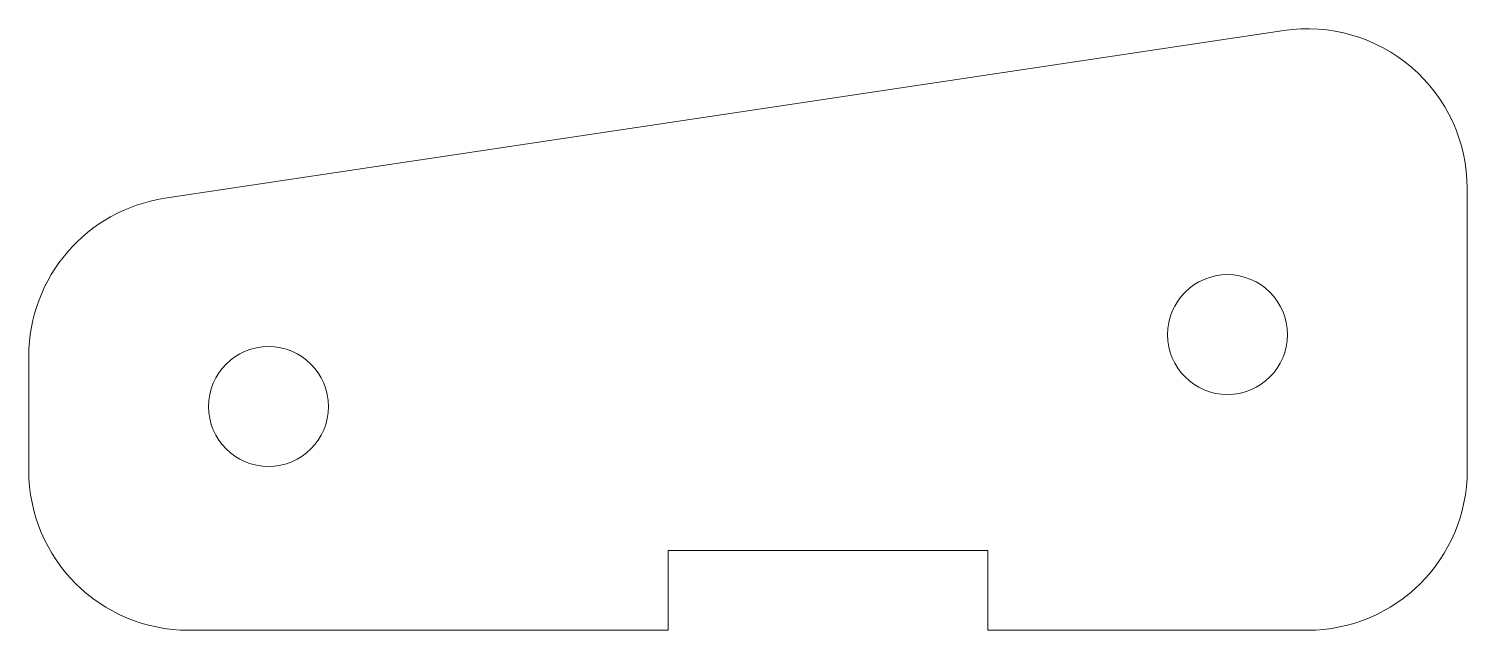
# Model space of a CAD drawing. Header units: inches. Extents: x -12.38 to -10.12, y 0 to 0.94.
import ezdxf

# ---------------------------------------------------------------- set-up
doc = ezdxf.new("R2010")
doc.units = ezdxf.units.IN
doc.header["$MEASUREMENT"] = 0

msp = doc.modelspace()

# ---------------------------------------------------------------- linework, layer by layer
at = {"color": 7, "linetype": 'Continuous', "lineweight": 15}
for p, q in [((-12.1621, 0.6757), (-10.4121, 0.9382)), ((-10.125, 0.691), (-10.125, 0.25)), ((-12.375, 0.4285), (-12.375, 0.25)), ((-11.375, 0), (-11.375, 0.125)), ((-11.375, 0.125), (-10.875, 0.125)), ((-10.875, 0), (-10.875, 0.125)), ((-11.375, 0), (-12.125, 0)), ((-10.375, 0), (-10.875, 0))]:
    msp.add_line(p, q, dxfattribs=at)
for centre in [(-10.5, 0.4625), (-12, 0.35)]:
    msp.add_circle(centre, 0.0938, dxfattribs=at)
for centre, start, end in [((-10.375, 0.691), 0, 98.5308), ((-12.125, 0.4285), 98.5308, 180), ((-12.125, 0.25), 180, 270), ((-10.375, 0.25), 270, 0)]:
    msp.add_arc(centre, 0.25, start, end, dxfattribs=at)

doc.saveas('drawing.dxf')
